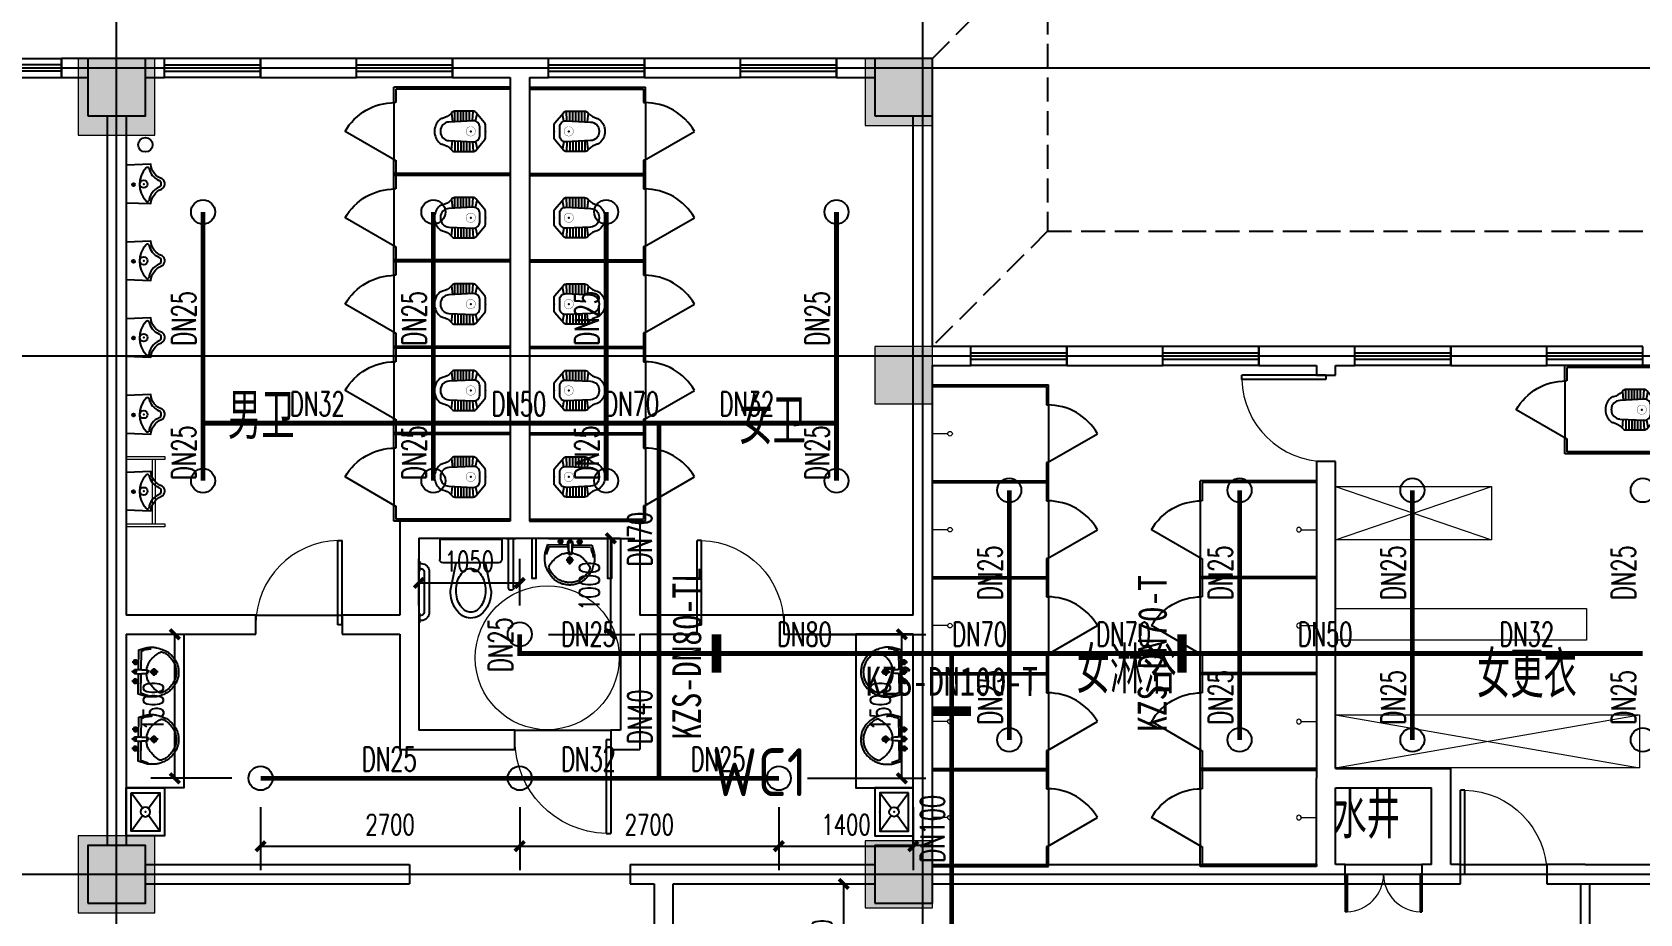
# Model space of a CAD drawing. Extents: x 817814 to 953178, y -139555 to 106956.
# Drawn here: x 898813 to 915563, y -80983 to -71797 of the extents above; entities that cross this region are included whole.
import ezdxf
from ezdxf.enums import TextEntityAlignment as Align

# ---------------------------------------------------------------- set-up
doc = ezdxf.new("R2010")
doc.units = 0
doc.header["$LTSCALE"] = 1000
doc.header["$MEASUREMENT"] = 0
doc.linetypes.add('__DASH', pattern=[0.35, 0.25, -0.1])
doc.layers.add('15101', color=5, linetype='Continuous', lineweight=18)
doc.layers.add('E3-家具', color=8, linetype='Continuous', lineweight=5)
for name, color, linetype in [('A-Roof-Drng', 8, 'Continuous'), ('COLUMN', 2, 'Continuous'), ('DOOR_FIRE', 4, 'Continuous'), ('DOTE', 8, 'Continuous'), ('P-ANNO-DIMS', 4, 'Continuous'), ('P-SPRN-IDEN', 4, 'Continuous'), ('P-SPRN-NAZL', 3, 'Continuous'), ('P-SPRN-PIPE', 6, 'Continuous'), ('PUB_HATCH', 8, 'Continuous'), ('PUB_TEXT', 7, 'Continuous'), ('WALL', 2, 'Continuous'), ('WALL-MOVE', 6, 'Continuous'), ('WINDOW', 4, 'Continuous'), ('家具', 8, 'Continuous'), ('抗震支吊架', 2, 'Continuous'), ('散水', 151, '__DASH')]:
    doc.layers.add(name, color=color, linetype=linetype)
doc.layers.add('建筑底图', color=6, linetype='Continuous', plot=False)
doc.styles.add('_TCH_DIM_T3', font='SIMPLEX', dxfattribs={"width": 0.705882, "bigfont": 'GBCBIG'})
doc.styles.add('_TWT_PIPEDN', font='simplex.shx', dxfattribs={"width": 0.8, "height": 3.5, "bigfont": 'gbcbig.shx'})
doc.styles.add('kzcad', font='', dxfattribs={"width": 0.8})
doc.styles.get("Standard").update_dxf_attribs({"font": 'GBENOR', "bigfont": 'GBCBIG'})
doc.styles.get('kzcad').set_extended_font_data('SimSun')
doc.dimstyles.new('_TWT_ARCH&&100', dxfattribs={"dimtxt": 212.5, "dimasz": 100, "dimexe": 250, "dimexo": 300, "dimgap": 118.75, "dimtad": 1, "dimdec": 0, "dimzin": 0, "dimdsep": 46, "dimtxsty": '_TCH_DIM_T3', "dimblk": 'ARCHTICK', "dimcen": 0.09, "dimclrt": 7, "dimazin": 2, "dimtfac": 1, "dimtdec": 0, "dimtix": 1, "dimtmove": 2, "dimatfit": 3, "dimfxl": 1, "dimtolj": 1, "dimtzin": 0, "dimarcsym": 0})

# ---------------------------------------------------------------- blocks, each defined once
blk = doc.blocks.new('$DorLib2D$00000228')
at = {"color": 0}
blk.add_line((0.5, 0), (0, 0.866), dxfattribs=at)
blk.add_arc((0.5, 0), 1, 120, 180, dxfattribs=at)
blk = doc.blocks.new('$lvtry$00000204')
at = {"color": 0}
for p, q in [((-109, -134, 0), (-210, -128, 0)), ((-107, -166, 0), (-210, -166, 0)), ((-106, -103, 0), (-182, -88, 0)), ((-109, -124, 0), (-97, -382, 0)), ((48, -60, 0), (-48, -60, 0)), ((97, -382, 0), (109, -124, 0)), ((106, -103, 0), (182, -88, 0)), ((107, -166, 0), (210, -166, 0)), ((109, -134, 0), (210, -128, 0)), ((-106, -197, 0), (-210, -197, 0)), ((-104, -227, 0), (-210, -227, 0)), ((-103, -258, 0), (-210, -258, 0)), ((-101, -289, 0), (-210, -289, 0)), ((-100, -320, 0), (-210, -320, 0)), ((100, -320, 0), (210, -320, 0)), ((101, -289, 0), (210, -289, 0)), ((103, -258, 0), (210, -258, 0)), ((104, -227, 0), (210, -227, 0)), ((106, -197, 0), (210, -197, 0)), ((-191, -354, 0), (-99, -345, 0)), ((-4, -470, 0), (4, -470, 0)), ((191, -354, 0), (99, -345, 0))]:
    blk.add_line(p, q, dxfattribs=at)
at = {"color": 0, "elevation": 0}
blk.add_lwpolyline([(184, -360, -0.046574), (191, -354, 0.248797), (210, -318), (210, -128, 0.218491), (198, -101), (90, -9, 0.179479), (67, 0), (-67, 0, 0.179479), (-90, -9), (-198, -101, 0.218491), (-210, -128), (-210, -318, 0.248797), (-191, -354, -0.046574), (-184, -360, -0.139709), (-135, -448, 0.12003), (-120, -477, 0.218108), (-4, -530), (4, -530, 0.218108), (120, -477, 0.12003), (135, -448, -0.139709)], format="xyb", close=True, dxfattribs=at)
at = {"color": 0, "const_width": 3, "elevation": 0}
blk.add_lwpolyline([(49, -153, 1), (-49, -153, 1)], format="xyb", close=True, dxfattribs=at)
at = {"color": 0}
for centre, radius, start, end in [((-48, -121, 0), 61, 90, 182.693), ((48, -121, 0), 61, 357.307, 90), ((-4, -377, 0), 92.8, 182.693, 270), ((4, -377, 0), 92.8, 270, 357.307)]:
    blk.add_arc(centre, radius, start, end, dxfattribs=at)
for p in [(0, 0), (0, -153, 0)]:
    blk.add_point(p, dxfattribs=at)
blk = doc.blocks.new('a es')
at = {"layer": '家具'}
for p, q in [((133985, -20934), (133985, -21094)), ((135195, -20934), (133985, -20934)), ((135195, -20954), (135195, -20934)), ((133985, -21094), (134005, -21094)), ((133985, -21694), (133985, -21094)), ((134005, -21094), (134005, -20954)), ((135195, -20954), (134005, -20954)), ((134005, -21694), (133985, -21694)), ((133985, -21694), (133985, -21854)), ((134005, -21834), (134005, -21694)), ((135195, -21854), (133985, -21854)), ((135195, -21834), (134005, -21834)), ((135195, -21854), (135195, -21834))]:
    blk.add_line(p, q, dxfattribs=at)
at = {"layer": '家具', "xscale": 600, "yscale": 600, "zscale": 20, "rotation": 90}
blk.add_blockref('$DorLib2D$00000228', (133995, -21394), dxfattribs=at)
at = {"layer": '家具', "yscale": -1, "rotation": 90}
blk.add_blockref('$lvtry$00000204', (134938, -21394, 0), dxfattribs=at)
blk = doc.blocks.new('WC1-P')
for p, q in [((-540, 0), (-540, -173)), ((-540, 0), (0, 0)), ((0, 0), (0, -173)), ((-510, -203), (-30, -203)), ((-447, -443), (-397, -203)), ((-93, -443), (-143, -203))]:
    blk.add_line(p, q)
blk.add_lwpolyline([(-143, -443, 0.067799), (-153, -367, 0.080084), (-180, -309, 0.107099), (-227, -263, 0.162002), (-270, -253, 0.139289), (-316, -266, 0.107099), (-360, -309, 0.080084), (-387, -367, 0.067799), (-397, -443, 0.067799), (-387, -518, 0.080084), (-360, -576, 0.107099), (-316, -619, 0.139289), (-270, -632, 0.139289), (-224, -619, 0.107099), (-180, -576, 0.080084), (-153, -518, 0.067799)], format="xyb", close=True)
blk.add_lwpolyline([(-447, -443, 0.067799), (-435, -531, 0.080084), (-401, -604, 0.107099), (-342, -662, 0.139289), (-270, -682, 0.139289), (-198, -662, 0.107099), (-139, -604, 0.080084), (-105, -531, 0.067799), (-93, -443, 0.067799)], format="xyb")
for centre, start, end in [((-510, -173), 180, 270), ((-30, -173), 270, 0)]:
    blk.add_arc(centre, 30, start, end)
blk = doc.blocks.new('WC_STL_6')
at = {"layer": '家具'}
for p, q in [((199, -5), (199, 0)), ((284, -5), (284, 0)), ((649, -5), (649, 0)), ((734, -5), (734, 0)), ((199, -5), (284, -5)), ((219, -20), (219, -5)), ((264, -20), (264, -5)), ((289, -45), (644, -45)), ((294, -90), (639, -90)), ((649, -5), (734, -5)), ((669, -20), (669, -5)), ((714, -20), (714, -5)), ((5, -758), (0, -758)), ((5, -842), (5, -758)), ((429, -778), (5, -778)), ((429, -822), (5, -822)), ((5, -842), (0, -842))]:
    blk.add_line(p, q, dxfattribs=at)
for centre, radius, start, end in [((290, -19), 70.9, 180.6096, 273.3402), ((289, -20), 25, 180, 270), ((643, -19), 70.9, 266.6598, 359.3904), ((644, -20), 25, 270, 0), ((429, -800), 22.5, 270, 90)]:
    blk.add_arc(centre, radius, start, end, dxfattribs=at)
at = {"layer": '家具', "rotation": 90}
blk.add_blockref('WC1-P', (10, -180), dxfattribs=at)
blk = doc.blocks.new('linyu')
at = {"layer": 'E3-家具'}
blk.add_line((9554025, 5311615), (9553866, 5311615), dxfattribs=at)
blk.add_circle((9554049, 5311615), 24.3, dxfattribs=at)
at = {"layer": '家具'}
for p, q in [((9553866, 5312125), (9555076, 5312125)), ((9553866, 5312125), (9553866, 5312105)), ((9553866, 5312105), (9555056, 5312105)), ((9555056, 5312105), (9555056, 5311915)), ((9555076, 5311915), (9555076, 5312125)), ((9555056, 5311915), (9555076, 5311915)), ((9555076, 5311915), (9555076, 5311315)), ((9555076, 5311315), (9555056, 5311315)), ((9555056, 5311315), (9555056, 5311125)), ((9555076, 5311105), (9555076, 5311315)), ((9553866, 5311125), (9555056, 5311125)), ((9553866, 5311125), (9553866, 5311105)), ((9553866, 5311105), (9555076, 5311105))]:
    blk.add_line(p, q, dxfattribs=at)
at = {"layer": '家具', "xscale": 600, "yscale": 600, "zscale": 20, "rotation": 270}
blk.add_blockref('$DorLib2D$00000228', (9555066, 5311615), dxfattribs=at)
blk = doc.blocks.new('zhuzi')
at = {"layer": '15101'}
h = blk.add_hatch(color=256, dxfattribs=at)
h.dxf.hatch_style = 1
h.paths.add_polyline_path([(50957, 5262), (51657, 5262), (51657, 5962), (50957, 5962)])
h.paths.add_polyline_path([(42757, 5162), (43557, 5162), (43557, 5962), (42757, 5962)])
h.paths.add_polyline_path([(34407, 5262), (35107, 5262), (35107, 5962), (34407, 5962)])
h.paths.add_polyline_path([(26007, 5262), (26707, 5262), (26707, 5962), (26007, 5962)])
h.paths.add_polyline_path([(17857, 5162), (18657, 5162), (18657, 5962), (17857, 5962)])
h.paths.add_polyline_path([(59457, 2362), (60057, 2362), (60057, 2962), (59457, 2962)])
h.paths.add_polyline_path([(51057, 2362), (51657, 2362), (51657, 2962), (51057, 2962)])
h.paths.add_polyline_path([(17857, 2362), (18457, 2362), (18457, 2962), (17857, 2962)])
h.paths.add_polyline_path([(9457, 2362), (10057, 2362), (10057, 2962), (9457, 2962)])
h.paths.add_polyline_path([(59457, -2838), (60057, -2838), (60057, -2238), (59457, -2238)])
h.paths.add_polyline_path([(50957, -2888), (51657, -2888), (51657, -2188), (50957, -2188)])
h.paths.add_polyline_path([(42757, -2938), (43557, -2938), (43557, -2138), (42757, -2138)])
h.paths.add_polyline_path([(17857, -2938), (18657, -2938), (18657, -2138), (17857, -2138)])
h.paths.add_polyline_path([(9457, -2838), (10057, -2838), (10057, -2238), (9457, -2238)])
h.paths.add_polyline_path([(59457, -11238), (60057, -11238), (60057, -10638), (59457, -10638)])
h.paths.add_polyline_path([(50957, -11288), (51657, -11288), (51657, -10588), (50957, -10588)])
h.paths.add_polyline_path([(42757, -11338), (43557, -11338), (43557, -10538), (42757, -10538)])
h.paths.add_polyline_path([(17857, -11338), (18657, -11338), (18657, -10538), (17857, -10538)])
h.paths.add_polyline_path([(9457, -11238), (10057, -11238), (10057, -10638), (9457, -10638)])
h.paths.add_polyline_path([(5257, -11238), (5857, -11238), (5857, -10638), (5257, -10638)])
h.paths.add_polyline_path([(59457, -19638), (60057, -19638), (60057, -19038), (59457, -19038)])
h.paths.add_polyline_path([(50957, -19688), (51657, -19688), (51657, -18988), (50957, -18988)])
h.paths.add_polyline_path([(42757, -19738), (43557, -19738), (43557, -18938), (42757, -18938)])
h.paths.add_polyline_path([(17857, -19738), (18657, -19738), (18657, -18938), (17857, -18938)])
h.paths.add_polyline_path([(9457, -19638), (10057, -19638), (10057, -19038), (9457, -19038)])
h.paths.add_polyline_path([(5257, -19638), (5857, -19638), (5857, -19038), (5257, -19038)])
h.paths.add_polyline_path([(59457, -28038), (60057, -28038), (60057, -27438), (59457, -27438)])
h.paths.add_polyline_path([(50957, -28088), (51657, -28088), (51657, -27388), (50957, -27388)])
h.paths.add_polyline_path([(42757, -28138), (43557, -28138), (43557, -27338), (42757, -27338)])
h.paths.add_polyline_path([(17857, -28138), (18657, -28138), (18657, -27338), (17857, -27338)])
h.paths.add_polyline_path([(9457, -28038), (10057, -28038), (10057, -27438), (9457, -27438)])
h.paths.add_polyline_path([(5257, -28038), (5857, -28038), (5857, -27438), (5257, -27438)])
h.paths.add_polyline_path([(59457, -36438), (60057, -36438), (60057, -35838), (59457, -35838)])
h.paths.add_polyline_path([(50957, -36488), (51657, -36488), (51657, -35788), (50957, -35788)])
h.paths.add_polyline_path([(42757, -36538), (43557, -36538), (43557, -35738), (42757, -35738)])
h.paths.add_polyline_path([(17857, -36538), (18657, -36538), (18657, -35738), (17857, -35738)])
h.paths.add_polyline_path([(9457, -36438), (10057, -36438), (10057, -35838), (9457, -35838)])
h.paths.add_polyline_path([(5257, -36438), (5857, -36438), (5857, -35838), (5257, -35838)])
h.paths.add_polyline_path([(59457, -44838), (60057, -44838), (60057, -44238), (59457, -44238)])
h.paths.add_polyline_path([(50957, -44888), (51657, -44888), (51657, -44188), (50957, -44188)])
h.paths.add_polyline_path([(42757, -44938), (43557, -44938), (43557, -44138), (42757, -44138)])
h.paths.add_polyline_path([(17857, -44938), (18657, -44938), (18657, -44138), (17857, -44138)])
h.paths.add_polyline_path([(9457, -44838), (10057, -44838), (10057, -44238), (9457, -44238)])
h.paths.add_polyline_path([(59457, -50038), (60057, -50038), (60057, -49438), (59457, -49438)])
h.paths.add_polyline_path([(51057, -50038), (51657, -50038), (51657, -49438), (51057, -49438)])
h.paths.add_polyline_path([(17857, -50038), (18457, -50038), (18457, -49438), (17857, -49438)])
h.paths.add_polyline_path([(9457, -50038), (10057, -50038), (10057, -49438), (9457, -49438)])
h.paths.add_polyline_path([(50957, -53038), (51657, -53038), (51657, -52338), (50957, -52338)])
h.paths.add_polyline_path([(42757, -53038), (43557, -53038), (43557, -52238), (42757, -52238)])
h.paths.add_polyline_path([(34407, -53038), (35107, -53038), (35107, -52338), (34407, -52338)])
h.paths.add_polyline_path([(26007, -53038), (26707, -53038), (26707, -52338), (26007, -52338)])
h.paths.add_polyline_path([(17857, -53038), (18657, -53038), (18657, -52238), (17857, -52238)])
at = {"layer": '15101', "linetype": 'Continuous'}
for points in [[(42757, 5162), (43557, 5162), (43557, 5962), (42757, 5962)], [(50957, 5262), (51657, 5262), (51657, 5962), (50957, 5962)], [(51057, 2362), (51657, 2362), (51657, 2962), (51057, 2962)], [(42757, -2938), (43557, -2938), (43557, -2138), (42757, -2138)], [(50957, -2888), (51657, -2888), (51657, -2188), (50957, -2188)]]:
    blk.add_lwpolyline(points, close=True, dxfattribs=at)
blk = doc.blocks.new('$TCHSYS$WIN2D')
for p, q in [((-0.5, 0.5), (0.5, 0.5)), ((-0.5, 0.5), (-0.5, -0.5)), ((0.5, 0.5), (0.5, -0.5)), ((0.5, 0.1667), (-0.5, 0.1667)), ((0.5, -0.1667), (-0.5, -0.1667)), ((-0.5, -0.5), (0.5, -0.5))]:
    blk.add_line(p, q)
blk = doc.blocks.new('_FZH')
blk.add_lwpolyline([(-0.5, -0.5), (0.5, -0.5), (0.5, 0.5), (-0.5, 0.5)], close=True)
at = {"layer": 'PUB_HATCH'}
blk.add_solid([(-0.5, -0.5), (0.5, -0.5), (-0.5, 0.5), (0.5, 0.5)], dxfattribs=at)
blk = doc.blocks.new('$DorLib2D$00000001')
for p, q in [((0.45, 0.975), (0.5, 0.975)), ((0.45, 0), (0.45, 0.975)), ((0.5, 0), (0.5, 0.975)), ((0.5, 0), (0.45, 0))]:
    blk.add_line(p, q)
at = {"lineweight": 13}
blk.add_arc((0.475, 0), 0.975, 91.4693, 180, dxfattribs=at)
blk = doc.blocks.new('$lvtry$00000191')
at = {"color": 0}
for p, q in [((-150, -100, 0), (11, -219, 0)), ((89, -219, 0), (250, -100, 0)), ((-150, -400, 0), (11, -281, 0)), ((89, -281, 0), (250, -400, 0))]:
    blk.add_line(p, q, dxfattribs=at)
at = {"color": 0, "elevation": 0}
for points in [[(300, -450), (300, -50), (-200, -50), (-200, -450)], [(250, -400), (250, -100), (-150, -100), (-150, -400)]]:
    blk.add_lwpolyline(points, close=True, dxfattribs=at)
at = {"color": 0}
blk.add_circle((50, -250, 0), 50, dxfattribs=at)
for p in [(50, -100, 0), (50, -250, 0)]:
    blk.add_point(p, dxfattribs=at)
blk = doc.blocks.new('$lvtry$00000226')
at = {"color": 0}
blk.add_line((-181, -234), (-181, -234), dxfattribs=at)
blk.add_lwpolyline([(53, -374, -0.307493), (205, -257), (195, 0), (-195, 0), (-205, -256, -0.265776), (-54, -366, 0.591279)], format="xyb", close=True, dxfattribs=at)
for centre, radius in [((-1, -182), 40.3), ((-6, -75), 15.8)]:
    blk.add_circle(centre, radius, dxfattribs=at)
for centre, radius, start, end in [((-5, -382), 245, 45.4143, 134.5857), ((-161, -223), 22.7, 134.5857, 206.4573), ((-200, -412), 179, 22.2984, 83.8043), ((199, -407), 174, 100.5676, 157.7034), ((153, -222), 20.3, 314.5857, 45.4143), ((1, -326), 39.6, 206.4354, 337.7034)]:
    blk.add_arc(centre, radius, start, end, dxfattribs=at)
for p in [(-6, -75), (-1, -182)]:
    blk.add_point(p, dxfattribs=at)
blk = doc.blocks.new('$lvtry$00000192')
for p, q in [((-108, -66, 0), (-109, 3, 0)), ((111, -66, 0), (110, 4, 0)), ((-256, -140, 0), (-264, -185, 0)), ((-256, -140, 0), (-246, -114, 0)), ((-236, -86, 0), (-246, -114, 0)), ((-234, -86, 0), (-26, -86, 0)), ((-143, -32, 0), (-74, -31, 0)), ((-29, -62, 0), (-28, -68, 0)), ((-28, -68, 0), (-17, -160, 0)), ((-23, -21, 0), (-17, -160, 0)), ((-22, -40, 0), (1, -40, 0)), ((-17, -151, 0), (-1, -151, 0)), ((-17, -160, 0), (-1, -160, 0)), ((16, -151, 0), (-1, -151, 0)), ((15, -161, 0), (-1, -160, 0)), ((23, -40, 0), (1, -40, 0)), ((25, -22, 0), (15, -161, 0)), ((30, -62, 0), (15, -161, 0)), ((26, -86, 0), (244, -86, 0)), ((76, -31, 0), (145, -31, 0)), ((244, -86, 0), (272, -164, 0)), ((244, -86, 0), (264, -140, 0)), ((-264, -185, 0), (-264, -190, 0)), ((-42, -220, 0), (44, -219, 0)), ((1, -263, 0), (0, -177, 0))]:
    blk.add_line(p, q)
at = {"elevation": 0}
blk.add_lwpolyline([(-29, -62), (-249, -62), (-276, -148, 0.044851), (-281, -206, 0.06689), (-276, -244, 0.023023), (-257, -305, 0.044853), (-243, -334, 0.043799), (-214, -374, 0.044001), (-179, -408, 0.042834), (-139, -435, 0.043018), (-94, -456, 0.042273), (-46, -468, 0.042347), (3, -472, 0.04234), (52, -468, 0.042268), (100, -456, 0.043003), (145, -436, 0.042821), (186, -409, 0.043985), (221, -375, 0.043782), (250, -335, 0.044843), (274, -286, 0.059205), (284, -246, 0.030672), (287, -189, 0.04375), (284, -150), (284, -150), (284, -148), (256, -62), (30, -62), (30, -59), (25, -22), (1, -21), (-23, -21), (-29, -58)], format="xyb", close=True, dxfattribs=at)
for centre, radius in [((-108, -32, 0), 23.8), ((-108, -32, 0), 14.2), ((110, -31, 0), 23.8), ((110, -31, 0), 14.2), ((1, -220, 0), 28.5), ((1, -220, 0), 19)]:
    blk.add_circle(centre, radius)
for centre, radius, start, end in [((-5, -378, 0), 232, 111.757, 122.0285), ((8, -413, 0), 269, 102.1867, 111.757), ((-38, -199, 0), 51, 92.3066, 102.1867), ((-31, -377, 0), 229, 87.3151, 92.3066), ((0, -10, 0), 6.83, 79.8328, 278.7823), ((2, -10, 0), 6.83, 259.8328, 98.7823), ((42, -362, 0), 216, 92.3066, 95.9177), ((35, -183, 0), 37.4, 84.4115, 92.3066), ((19, -341, 0), 196, 72.8891, 84.4115), ((-5, -420, 0), 279, 63.1741, 72.8891), ((-208, -295, 0), 22, 149.5466, 185.8883), ((-197, -294, 0), 33.4, 185.8883, 200.4186), ((-121, -266, 0), 114, 200.4186, 208.9861), ((7, -422, 0), 271, 137.4608, 149.5466), ((-48, -226, 0), 198, 208.9861, 220.7228), ((186, -586, 0), 514, 131.4907, 137.4608), ((-23, -350, 0), 199, 122.0285, 131.4907), ((42, -328, 0), 175, 53.2408, 63.1741), ((-199, -650, 0), 577, 47.667, 53.2408), ((6, -425, 0), 273, 33.1938, 47.667), ((31, -208, 0), 228, 318.9572, 329.6928), ((131, -266, 0), 112, 329.6928, 339.2553), ((211, -291, 0), 27.9, 352.9103, 33.1938), ((189, -288, 0), 49.9, 339.2553, 352.9103), ((9, -177, 0), 272, 220.7228, 230.792), ((2, -185, 0), 262, 230.792, 240.6116), ((2, -186, 0), 261, 240.6116, 250.459), ((4, -179, 0), 268, 250.459, 260.1468), ((4, -180, 0), 267, 260.1468, 269.8461), ((4, -180, 0), 267, 269.8461, 279.544), ((4, -179, 0), 268, 279.544, 289.2308), ((6, -186, 0), 261, 289.2308, 299.0751), ((5, -185, 0), 262, 299.0751, 308.8916), ((6, -186, 0), 261, 308.8916, 318.9572)]:
    blk.add_arc(centre, radius, start, end)
for p in [(1, -40, 0), (1, -220, 0)]:
    blk.add_point(p)
blk = doc.blocks.new('$DorLib2D$00000002')
for p, q in [((-0.5, 0), (-0.5, 0.4875)), ((-0.475, 0.4875), (-0.5, 0.4875)), ((-0.475, 0), (-0.475, 0.4875)), ((0.475, 0), (0.475, 0.4875)), ((0.475, 0.4875), (0.5, 0.4875)), ((0.5, 0), (0.5, 0.4875)), ((-0.5, 0), (-0.475, 0)), ((0.5, 0), (0.475, 0))]:
    blk.add_line(p, q)
at = {"lineweight": 13}
for centre, start, end in [((-0.4875, 0), 0, 88.53072), ((0.4875, 0), 91.46928, 180)]:
    blk.add_arc(centre, 0.4875, start, end, dxfattribs=at)
blk = doc.blocks.new('xdzcdxcvf')
at = {"layer": 'A-Roof-Drng'}
blk.add_circle((556121.4, 113037.6), 75, dxfattribs=at)
at = {"layer": 'DOOR_FIRE'}
for p, q in [((568621.4, 105537.7), (569421.4, 105537.7)), ((568621.4, 105337.7), (569421.4, 105337.7))]:
    blk.add_line(p, q, dxfattribs=at)
at = {"layer": 'DOTE'}
for p, q in [((555821.4, 52467.1), (555821.4, 117010.8)), ((564221.4, 52467.1), (564221.4, 117010.8)), ((512626.4, 113837.7), (579032.5, 113837.7)), ((512626.4, 110837.7), (579032.5, 110837.7)), ((512626.4, 105437.7), (579032.5, 105437.7))]:
    blk.add_line(p, q, dxfattribs=at)
at = {"layer": 'E3-家具'}
for p, q in [((568521.4, 109476.5), (570147.2, 108923.4)), ((568521.4, 108923.4), (570147.2, 109476.5)), ((568521.4, 107099.2), (571686.2, 106546.1)), ((568521.4, 106546.1), (571686.2, 107099.2))]:
    blk.add_line(p, q, dxfattribs=at)
for points in [[(555921.4, 109790.8), (556322.2, 109790.8), (556322.2, 109758.4), (555921.4, 109758.4)], [(556227.6, 109758.4), (556190.2, 109758.4), (556190.2, 109089), (556227.6, 109089)], [(568521.4, 109476.5), (570147.2, 109476.5), (570147.2, 108923.4), (568521.4, 108923.4)], [(555921.4, 109089), (556322.2, 109089), (556322.2, 109056.7), (555921.4, 109056.7)], [(568521.4, 108205.5), (571134.9, 108205.5), (571134.9, 107878.1), (568521.4, 107878.1)], [(568521.4, 107099.2), (571686.2, 107099.2), (571686.2, 106546.1), (568521.4, 106546.1)]]:
    blk.add_lwpolyline(points, close=True, dxfattribs=at)
blk.add_circle((560307.8, 107693.2), 750, dxfattribs=at)
at = {"layer": 'WALL'}
for p, q in [((555521.4, 113937.7), (555246.5, 113937.7)), ((555246.5, 113937.7), (555246.5, 113737.7)), ((556321.4, 113937.7), (556121.4, 113937.7)), ((556321.4, 113737.7), (556321.4, 113937.7)), ((558321.4, 113937.7), (557321.4, 113937.7)), ((557321.4, 113937.7), (557321.4, 113737.7)), ((558321.4, 113737.7), (558321.4, 113937.7)), ((560021.4, 113937.7), (559321.4, 113937.7)), ((559321.4, 113937.7), (559321.4, 113737.7)), ((560321.4, 113937.7), (560021.4, 113937.7)), ((560321.4, 113737.7), (560321.4, 113937.7)), ((562321.4, 113937.7), (561321.4, 113937.7)), ((561321.4, 113937.7), (561321.4, 113737.7)), ((562321.4, 113737.7), (562321.4, 113937.7)), ((563721.4, 113937.7), (563321.4, 113937.7)), ((563321.4, 113937.7), (563321.4, 113737.7)), ((555246.5, 113737.7), (555521.4, 113737.7)), ((556121.4, 113737.7), (556321.4, 113737.7)), ((557321.4, 113737.7), (558321.4, 113737.7)), ((559321.4, 113737.7), (559921.4, 113737.7)), ((559921.4, 113737.7), (559921.4, 109137.7)), ((560121.4, 113737.7), (560321.4, 113737.7)), ((560121.4, 113737.7), (560121.4, 109137.7)), ((561321.4, 113737.7), (562321.4, 113737.7)), ((563321.4, 113737.7), (563721.4, 113737.7)), ((555721.4, 113337.7), (555721.4, 108037.7)), ((555921.4, 113337.7), (555921.4, 108137.7)), ((564121.4, 110837.7), (564121.4, 113337.7)), ((564321.4, 110937.7), (564321.4, 113337.7)), ((564721.4, 110937.7), (564321.4, 110937.7)), ((564721.4, 110737.7), (564721.4, 110937.7)), ((566721.4, 110937.7), (565721.4, 110937.7)), ((565721.4, 110937.7), (565721.4, 110737.7)), ((566721.4, 110737.7), (566721.4, 110937.7)), ((568421.4, 110937.7), (567721.4, 110937.7)), ((567721.4, 110937.7), (567721.4, 110737.7)), ((568721.4, 110937.7), (568421.4, 110937.7)), ((568721.4, 110737.7), (568721.4, 110937.7)), ((570721.4, 110937.7), (569721.4, 110937.7)), ((569721.4, 110937.7), (569721.4, 110737.7)), ((570721.4, 110737.7), (570721.4, 110937.7)), ((564121.4, 108137.7), (564121.4, 110837.7)), ((564321.4, 110737.7), (564721.4, 110737.7)), ((564321.4, 108037.7), (564321.4, 110737.7)), ((565721.4, 110737.7), (566721.4, 110737.7)), ((567721.4, 110737.7), (568321.4, 110737.7)), ((568321.4, 110737.7), (568321.4, 110637.7)), ((568521.4, 110737.7), (568721.4, 110737.7)), ((568521.4, 110637.7), (568521.4, 110737.7)), ((569721.4, 110737.7), (570721.4, 110737.7)), ((568321.4, 110637.7), (568521.4, 110637.7)), ((568521.4, 109737.7), (568321.4, 109737.7)), ((568321.4, 109737.7), (568321.4, 106437.7)), ((568521.4, 106537.7), (568521.4, 109737.7)), ((558771.4, 109137.7), (559921.4, 109137.7)), ((558771.4, 109137.7), (558771.4, 108137.7)), ((560121.4, 109137.7), (561271.4, 109137.7)), ((561271.4, 109137.7), (561271.4, 108137.7)), ((558971.4, 108937.7), (560021.4, 108937.7)), ((558971.4, 108937.7), (558971.4, 108037.7)), ((560021.4, 108937.7), (561071.4, 108937.7)), ((561071.4, 108937.7), (561071.4, 108037.7)), ((555721.4, 108037.7), (555721.4, 105737.7)), ((557271.4, 108137.7), (555921.4, 108137.7)), ((557271.4, 107937.7), (557271.4, 108137.7)), ((558771.4, 108137.7), (558171.4, 108137.7)), ((558171.4, 108137.7), (558171.4, 107937.7)), ((558971.4, 108037.7), (558971.4, 106937.7)), ((561071.4, 108037.7), (561071.4, 106937.7)), ((561871.4, 108137.7), (561271.4, 108137.7)), ((561871.4, 107937.7), (561871.4, 108137.7)), ((564121.4, 108137.7), (562771.4, 108137.7)), ((562771.4, 108137.7), (562771.4, 107937.7)), ((564321.4, 105737.7), (564321.4, 108037.7)), ((555921.4, 107937.7), (557271.4, 107937.7)), ((555921.4, 107937.7), (555921.4, 105737.7)), ((558171.4, 107937.7), (558771.4, 107937.7)), ((558771.4, 107937.7), (558771.4, 106737.7)), ((561271.4, 107937.7), (561871.4, 107937.7)), ((561271.4, 107937.7), (561271.4, 106737.7)), ((562771.4, 107937.7), (564121.4, 107937.7)), ((564121.4, 105737.7), (564121.4, 107937.7)), ((559971.4, 106937.7), (558971.4, 106937.7)), ((559971.4, 106737.7), (559971.4, 106937.7)), ((561071.4, 106937.7), (560971.4, 106937.7)), ((560971.4, 106937.7), (560971.4, 106737.7)), ((558771.4, 106737.7), (559971.4, 106737.7)), ((560971.4, 106737.7), (561271.4, 106737.7)), ((568521.4, 106537.7), (569721.4, 106537.7)), ((569721.4, 105537.7), (569721.4, 106537.7)), ((568321.4, 105537.7), (568321.4, 106437.7)), ((568521.4, 106337.7), (569521.4, 106337.7)), ((568521.4, 105537.7), (568521.4, 106337.7)), ((569521.4, 105537.7), (569521.4, 106337.7)), ((556121.4, 105537.7), (558871.4, 105537.7)), ((558871.4, 105537.7), (558871.4, 105337.7)), ((561171.4, 105537.7), (561521.4, 105537.7)), ((561171.4, 105537.7), (561171.4, 105337.7)), ((561521.4, 105537.7), (563721.4, 105537.7)), ((564321.4, 105537.7), (568321.4, 105537.7)), ((568621.4, 105537.7), (568521.4, 105537.7)), ((568621.4, 105337.7), (568621.4, 105537.7)), ((569521.4, 105537.7), (569421.4, 105537.7)), ((569421.4, 105537.7), (569421.4, 105337.7)), ((569821.4, 105537.7), (569721.4, 105537.7)), ((569821.4, 105337.7), (569821.4, 105537.7)), ((571121.4, 105537.7), (570721.4, 105537.7)), ((570721.4, 105537.7), (570721.4, 105337.7)), ((571121.4, 105537.7), (572121.4, 105537.7)), ((556121.4, 105337.7), (558871.4, 105337.7)), ((561171.4, 105337.7), (561421.4, 105337.7)), ((561421.4, 105337.7), (561421.4, 104837.7)), ((561621.4, 104837.7), (561621.4, 105337.7)), ((561621.4, 105337.7), (563721.4, 105337.7)), ((564321.4, 105337.7), (568421.4, 105337.7)), ((568421.4, 105337.7), (568621.4, 105337.7)), ((569421.4, 105337.7), (569621.4, 105337.7)), ((569621.4, 105337.7), (569821.4, 105337.7)), ((570721.4, 105337.7), (571121.4, 105337.7)), ((571121.4, 105337.7), (572121.4, 105337.7))]:
    blk.add_line(p, q, dxfattribs=at)
at = {"layer": 'WALL-MOVE'}
for p, q in [((571071.4, 105337.7), (571071.4, 104897.7)), ((571171.4, 104897.7), (571171.4, 105337.7))]:
    blk.add_line(p, q, dxfattribs=at)
at = {"layer": 'WINDOW'}
for p, q in [((557271.4, 108137.7), (558171.4, 108137.7)), ((562771.4, 108137.7), (561871.4, 108137.7)), ((559971.4, 106937.7), (560971.4, 106937.7)), ((569821.4, 105537.7), (570721.4, 105537.7))]:
    blk.add_line(p, q, dxfattribs=at)
at = {"layer": '家具'}
for points in [[(560187.7, 108937.7), (560187.7, 108518.7), (560149.3, 108518.7), (560149.3, 108937.7)], [(560977.6, 108937.7), (560977.6, 108518.7), (560939.2, 108518.7), (560939.2, 108937.7)], [(555921.4, 107937.7), (556521.4, 107937.7), (556521.4, 106337.7), (555921.4, 106337.7)], [(564121.4, 107937.7), (563521.4, 107937.7), (563521.4, 106337.7), (564121.4, 106337.7)]]:
    blk.add_lwpolyline(points, dxfattribs=at)
at = {"layer": '散水'}
for p, q in [((564321.5, 113937.7), (565521.4, 115137.6)), ((565521.4, 112137.6), (564321.4, 110937.7))]:
    blk.add_line(p, q, dxfattribs=at)
blk.add_lwpolyline([(516721.4, 91787.7), (516721.4, 98537.7), (520921.4, 98537.6), (520921.4, 112137.6), (529321.4, 112137.6), (529321.4, 115137.6), (565521.4, 115137.6), (565521.4, 112137.6), (573921.4, 112137.6), (573921.5, 110937.6)], dxfattribs=at)
blk.add_blockref('zhuzi', (512664.2, 107975.3))
at = {"layer": 'COLUMN', "xscale": 600, "yscale": 600, "zscale": 600}
for p in [(555821.4, 113637.7), (564021.4, 113637.7), (555821.4, 105437.7), (564021.4, 105437.7)]:
    blk.add_blockref('_FZH', p, dxfattribs=at)
at = {"layer": 'DOOR_FIRE', "xscale": 800, "yscale": 800, "zscale": 200, "rotation": 180}
blk.add_blockref('$DorLib2D$00000002', (569021.4, 105437.7), dxfattribs=at)
at = {"layer": 'E3-家具'}
for p in [(-8989544.9, -5201587.3), (-8989544.9, -5202587.3), (-8989544.9, -5203587.3), (-8989544.9, -5204587.3), (-8989544.9, -5205587.3)]:
    blk.add_blockref('linyu', p, dxfattribs=at)
at = {"layer": 'E3-家具', "xscale": -1}
for p in [(10122187.7, -5202587.3), (10122187.7, -5203587.3), (10122187.7, -5204587.3), (10122187.7, -5205587.3)]:
    blk.add_blockref('linyu', p, dxfattribs=at)
at = {"layer": 'WINDOW'}
for name, p, xscale, yscale, zscale, rotation in [('$TCHSYS$WIN2D', (551646.5, 113837.7), -7200, 200, -7200, 180), ('$TCHSYS$WIN2D', (556821.4, 113837.7), 1000, 200, 1000, 180), ('$TCHSYS$WIN2D', (558821.4, 113837.7), 1000, 200, 1000, 180), ('$TCHSYS$WIN2D', (560821.4, 113837.7), 1000, 200, 1000, 180), ('$TCHSYS$WIN2D', (562821.4, 113837.7), 1000, 200, 1000, 180), ('$TCHSYS$WIN2D', (565221.4, 110837.7), 1000, 200, 1000, 180), ('$TCHSYS$WIN2D', (567221.4, 110837.7), 1000, 200, 1000, 180), ('$TCHSYS$WIN2D', (569221.4, 110837.7), 1000, 200, 1000, 180), ('$TCHSYS$WIN2D', (571221.4, 110837.7), 1000, 200, 1000, 180), ('$DorLib2D$00000001', (568421.4, 110187.7), 900, 900, 900, 90), ('$DorLib2D$00000001', (560471.4, 106837.7), -1000, 1000, 1000, 180)]:
    blk.add_blockref(name, p, dxfattribs=dict(at, xscale=xscale, yscale=yscale, zscale=zscale, rotation=rotation))
at = {"layer": 'WINDOW', "yscale": 900}
for p, xscale, zscale in [((557721.4, 108037.7), 900, 900), ((562321.4, 108037.7), -900, 900), ((570271.4, 105437.7), -900, -900)]:
    blk.add_blockref('$DorLib2D$00000001', p, dxfattribs=dict(at, xscale=xscale, zscale=zscale))
at = {"layer": '家具', "xscale": -1}
for name, p, rotation in [('a es', (424726.1, 91783.6), 180), ('a es', (424726.1, 90883.6), 180), ('a es', (424726.1, 89983.6), 180), ('a es', (424726.1, 89083.6), 180), ('a es', (436926.1, 88883.6), 180), ('a es', (424726.1, 88183.6), 180), ('$lvtry$00000191', (556371.4, 106037.6), 270)]:
    blk.add_blockref(name, p, dxfattribs=dict(at, rotation=rotation))
at = {"layer": '家具'}
for name, p, rotation in [('a es', (695316.8, 91783.6), 180), ('$lvtry$00000226', (555921.4, 112629.2), 90), ('a es', (695316.8, 90883.6), 180), ('$lvtry$00000226', (555921.4, 111829.2), 90), ('a es', (695316.8, 89983.6), 180), ('$lvtry$00000226', (555921.4, 111029.2), 90), ('a es', (695316.8, 89083.6), 180), ('$lvtry$00000226', (555921.4, 110229.2), 90), ('a es', (695316.8, 88183.6), 180), ('$lvtry$00000226', (555921.4, 109429.2), 90), ('$lvtry$00000191', (563671.4, 106037.6), 90)]:
    blk.add_blockref(name, p, dxfattribs=dict(at, rotation=rotation))
at = {"layer": '家具', "xscale": -1.2, "yscale": 1.2, "zscale": 1.2, "rotation": 90}
blk.add_blockref('WC_STL_6', (558971.4, 108937.7), dxfattribs=at)
at = {"layer": '家具'}
for p, xscale, yscale, rotation in [((560547.5, 108933.9, 0), -0.9107142857142905, 1.023255813953494, 359.1944214061738), ((555984.6, 107549.6, 0), -0.910714285714292, 1.023255813953496, 89.19442140617384), ((564058.2, 107549.6, 0), 0.9107142857142916, 1.023255813953496, 270.8055785938261), ((555984.6, 106848.3, 0), -0.9107142857142918, 1.023255813953496, 89.19442140617384), ((564058.2, 106848.3, 0), 0.9107142857142914, 1.023255813953496, 270.8055785938261)]:
    blk.add_blockref('$lvtry$00000192', p, dxfattribs=dict(at, xscale=xscale, yscale=yscale, rotation=rotation))
at = {"layer": 'PUB_TEXT'}
for s, height, p in [('男卫', 482.27, (556980.5, 109971.6)), ('女卫', 482.27, (562308.3, 109914.5)), ('女淋浴', 482.27, (565822.1, 107320.8)), ('女更衣', 482.27, (569993.8, 107276.3)), ('WC1', 500, (562021.6, 106250.9)), ('水井', 482.27, (568497.2, 105812.4))]:
    blk.add_text(s, height=height, dxfattribs=at).set_placement(p)
blk = doc.blocks.new('$TwtSys$00000125')
blk.add_circle((0, 0, 0), 1)
blk = doc.blocks.new('_ArchTick')
at = {"color": 0, "linetype": 'ByBlock', "const_width": 0.4}
blk.add_lwpolyline([(-0.5, -0.5), (0.5, 0.5)], dxfattribs=at)
blk = doc.blocks.new('*D358')
at = {"layer": 'Defpoints', "color": 0, "transparency": 16777216}
for p in [(903893, -77536), (902843, -78071), (903893, -78071)]:
    blk.add_point(p, dxfattribs=at)
at = {"layer": 'P-ANNO-DIMS', "color": 0, "lineweight": -2, "transparency": 16777216}
for p, q in [((902843, -77771), (902843, -77286)), ((903893, -77771), (903893, -77286)), ((902843, -77536), (903893, -77536))]:
    blk.add_line(p, q, dxfattribs=at)
at = {"layer": 'P-ANNO-DIMS', "color": 0, "lineweight": -2, "transparency": 16777216, "xscale": 100, "yscale": 100, "zscale": 100, "rotation": 180}
blk.add_blockref('_ArchTick', (902843, -77536), dxfattribs=at)
at = {"layer": 'P-ANNO-DIMS', "color": 0, "lineweight": -2, "transparency": 16777216, "xscale": 100, "yscale": 100, "zscale": 100}
blk.add_blockref('_ArchTick', (903893, -77536), dxfattribs=at)
at = {"layer": 'P-ANNO-DIMS', "color": 7, "transparency": 16777216, "insert": (903368, -77311), "char_height": 212.5, "attachment_point": 5, "style": '_TCH_DIM_T3'}
blk.add_mtext('\\A1;1050', dxfattribs=at)
blk = doc.blocks.new('*D359')
at = {"layer": 'Defpoints', "color": 0, "transparency": 16777216}
for p in [(903893, -77071), (904843, -77071), (903893, -78071)]:
    blk.add_point(p, dxfattribs=at)
at = {"layer": 'P-ANNO-DIMS', "color": 0, "lineweight": -2, "transparency": 16777216}
for p, q in [((904193, -77071), (905093, -77071)), ((904843, -78071), (904843, -77071)), ((904193, -78071), (905093, -78071))]:
    blk.add_line(p, q, dxfattribs=at)
at = {"layer": 'P-ANNO-DIMS', "color": 0, "lineweight": -2, "transparency": 16777216, "xscale": 100, "yscale": 100, "zscale": 100}
for p, rotation in [((904843, -77071), 90), ((904843, -78071), 270)]:
    blk.add_blockref('_ArchTick', p, dxfattribs=dict(at, rotation=rotation))
at = {"layer": 'P-ANNO-DIMS', "color": 7, "transparency": 16777216, "insert": (904618, -77571), "char_height": 212.5, "attachment_point": 5, "rotation": 90, "style": '_TCH_DIM_T3'}
blk.add_mtext('\\A1;1000', dxfattribs=at)
blk = doc.blocks.new('*D360')
at = {"layer": 'Defpoints', "color": 0, "transparency": 16777216}
for p in [(900300, -78071), (901193, -78071), (901193, -79571)]:
    blk.add_point(p, dxfattribs=at)
at = {"layer": 'P-ANNO-DIMS', "color": 0, "lineweight": -2, "transparency": 16777216}
for p, q in [((900893, -78071), (900050, -78071)), ((900300, -79571), (900300, -78071)), ((900893, -79571), (900050, -79571))]:
    blk.add_line(p, q, dxfattribs=at)
at = {"layer": 'P-ANNO-DIMS', "color": 0, "lineweight": -2, "transparency": 16777216, "xscale": 100, "yscale": 100, "zscale": 100}
for p, rotation in [((900300, -78071), 90), ((900300, -79571), 270)]:
    blk.add_blockref('_ArchTick', p, dxfattribs=dict(at, rotation=rotation))
at = {"layer": 'P-ANNO-DIMS', "color": 7, "transparency": 16777216, "insert": (900075, -78821), "char_height": 212.5, "attachment_point": 5, "rotation": 90, "style": '_TCH_DIM_T3'}
blk.add_mtext('\\A1;1500', dxfattribs=at)
blk = doc.blocks.new('*D361')
at = {"layer": 'Defpoints', "color": 0, "transparency": 16777216}
for p in [(906593, -78071), (907875, -78071), (906593, -79571)]:
    blk.add_point(p, dxfattribs=at)
at = {"layer": 'P-ANNO-DIMS', "color": 0, "lineweight": -2, "transparency": 16777216}
for p, q in [((906893, -78071), (908125, -78071)), ((907875, -79571), (907875, -78071)), ((906893, -79571), (908125, -79571))]:
    blk.add_line(p, q, dxfattribs=at)
at = {"layer": 'P-ANNO-DIMS', "color": 0, "lineweight": -2, "transparency": 16777216, "xscale": 100, "yscale": 100, "zscale": 100}
for p, rotation in [((907875, -78071), 90), ((907875, -79571), 270)]:
    blk.add_blockref('_ArchTick', p, dxfattribs=dict(at, rotation=rotation))
at = {"layer": 'P-ANNO-DIMS', "color": 7, "transparency": 16777216, "insert": (907650, -78821), "char_height": 212.5, "attachment_point": 5, "rotation": 90, "style": '_TCH_DIM_T3'}
blk.add_mtext('\\A1;1500', dxfattribs=at)
blk = doc.blocks.new('*D362')
at = {"layer": 'Defpoints', "color": 0, "transparency": 16777216}
for p in [(901193, -79571), (903893, -79571), (903893, -80278)]:
    blk.add_point(p, dxfattribs=at)
at = {"layer": 'P-ANNO-DIMS', "color": 0, "lineweight": -2, "transparency": 16777216}
for p, q in [((901193, -79871), (901193, -80528)), ((903893, -79871), (903893, -80528)), ((901193, -80278), (903893, -80278))]:
    blk.add_line(p, q, dxfattribs=at)
at = {"layer": 'P-ANNO-DIMS', "color": 0, "lineweight": -2, "transparency": 16777216, "xscale": 100, "yscale": 100, "zscale": 100, "rotation": 180}
blk.add_blockref('_ArchTick', (901193, -80278), dxfattribs=at)
at = {"layer": 'P-ANNO-DIMS', "color": 0, "lineweight": -2, "transparency": 16777216, "xscale": 100, "yscale": 100, "zscale": 100}
blk.add_blockref('_ArchTick', (903893, -80278), dxfattribs=at)
at = {"layer": 'P-ANNO-DIMS', "color": 7, "transparency": 16777216, "insert": (902543, -80053), "char_height": 212.5, "attachment_point": 5, "style": '_TCH_DIM_T3'}
blk.add_mtext('\\A1;2700', dxfattribs=at)
blk = doc.blocks.new('*D363')
at = {"layer": 'Defpoints', "color": 0, "transparency": 16777216}
for p in [(903893, -79571), (906593, -79571), (906593, -80278)]:
    blk.add_point(p, dxfattribs=at)
at = {"layer": 'P-ANNO-DIMS', "color": 0, "lineweight": -2, "transparency": 16777216}
for p, q in [((903893, -79871), (903893, -80528)), ((906593, -79871), (906593, -80528)), ((903893, -80278), (906593, -80278))]:
    blk.add_line(p, q, dxfattribs=at)
at = {"layer": 'P-ANNO-DIMS', "color": 0, "lineweight": -2, "transparency": 16777216, "xscale": 100, "yscale": 100, "zscale": 100, "rotation": 180}
blk.add_blockref('_ArchTick', (903893, -80278), dxfattribs=at)
at = {"layer": 'P-ANNO-DIMS', "color": 0, "lineweight": -2, "transparency": 16777216, "xscale": 100, "yscale": 100, "zscale": 100}
blk.add_blockref('_ArchTick', (906593, -80278), dxfattribs=at)
at = {"layer": 'P-ANNO-DIMS', "color": 7, "transparency": 16777216, "insert": (905243, -80053), "char_height": 212.5, "attachment_point": 5, "style": '_TCH_DIM_T3'}
blk.add_mtext('\\A1;2700', dxfattribs=at)
blk = doc.blocks.new('*D364')
at = {"layer": 'Defpoints', "color": 0, "transparency": 16777216}
for p in [(906593, -79571), (907993, -79571), (907993, -80278)]:
    blk.add_point(p, dxfattribs=at)
at = {"layer": 'P-ANNO-DIMS', "color": 0, "lineweight": -2, "transparency": 16777216}
for p, q in [((906593, -79871), (906593, -80528)), ((907993, -79871), (907993, -80528)), ((906593, -80278), (907993, -80278))]:
    blk.add_line(p, q, dxfattribs=at)
at = {"layer": 'P-ANNO-DIMS', "color": 0, "lineweight": -2, "transparency": 16777216, "xscale": 100, "yscale": 100, "zscale": 100, "rotation": 180}
blk.add_blockref('_ArchTick', (906593, -80278), dxfattribs=at)
at = {"layer": 'P-ANNO-DIMS', "color": 0, "lineweight": -2, "transparency": 16777216, "xscale": 100, "yscale": 100, "zscale": 100}
blk.add_blockref('_ArchTick', (907993, -80278), dxfattribs=at)
at = {"layer": 'P-ANNO-DIMS', "color": 7, "transparency": 16777216, "insert": (907293, -80053), "char_height": 212.5, "attachment_point": 5, "style": '_TCH_DIM_T3'}
blk.add_mtext('\\A1;1400', dxfattribs=at)
blk = doc.blocks.new('*D375')
at = {"layer": 'Defpoints', "color": 0, "transparency": 16777216}
for p in [(906593, -80671), (907269, -80671), (906593, -81921)]:
    blk.add_point(p, dxfattribs=at)
at = {"layer": 'P-ANNO-DIMS', "color": 0, "lineweight": -2, "transparency": 16777216}
for p, q in [((906893, -80671), (907519, -80671)), ((907269, -81921), (907269, -80671)), ((906893, -81921), (907519, -81921))]:
    blk.add_line(p, q, dxfattribs=at)
at = {"layer": 'P-ANNO-DIMS', "color": 0, "lineweight": -2, "transparency": 16777216, "xscale": 100, "yscale": 100, "zscale": 100}
for p, rotation in [((907269, -80671), 90), ((907269, -81921), 270)]:
    blk.add_blockref('_ArchTick', p, dxfattribs=dict(at, rotation=rotation))
at = {"layer": 'P-ANNO-DIMS', "color": 7, "transparency": 16777216, "insert": (907044, -81296), "char_height": 212.5, "attachment_point": 5, "rotation": 90, "style": '_TCH_DIM_T3'}
blk.add_mtext('\\A1;1250', dxfattribs=at)

msp = doc.modelspace()

# ---------------------------------------------------------------- hatches: boundary and pattern name
at = {"layer": 'P-SPRN-PIPE'}
for points in [[(903893.4, -78270.5), (903893.4, -78295.5), (903868.4, -78295.5)], [(903893.4, -78270.5), (903868.4, -78270.5), (903868.4, -78295.5)]]:
    msp.add_hatch(color=256, dxfattribs=at).paths.add_polyline_path(points)

# ---------------------------------------------------------------- linework, layer by layer
at = {"layer": 'P-SPRN-PIPE', "const_width": 50}
for points in [[(900593.4, -75870.5), (900593.4, -73670.5)], [(902993.4, -75870.5), (902993.4, -73670.5)], [(904793.4, -75870.5), (904793.4, -73670.5)], [(907193.4, -75870.5), (907193.4, -73670.5)], [(900593.4, -76470.5), (900593.4, -75870.5)], [(900593.4, -75870.5), (902993.4, -75870.5)], [(902993.4, -76470.5), (902993.4, -75870.5)], [(902993.4, -75870.5), (904793.4, -75870.5)], [(904793.4, -76470.5), (904793.4, -75870.5)], [(904793.4, -75870.5), (905343.4, -75870.5)], [(905343.4, -75870.5), (907193.4, -75870.5)], [(905343.4, -78270.5), (905343.4, -75870.5)], [(907193.4, -76470.5), (907193.4, -75870.5)], [(908993.4, -76570.5), (908993.4, -78270.5)], [(911393.4, -76570.5), (911393.4, -78270.5)], [(913193.4, -76570.5), (913193.4, -78270.5)], [(903893.4, -78070.5), (903893.4, -78270.5)], [(905343.4, -78270.5), (903893.4, -78270.5)], [(905343.4, -79570.5), (905343.4, -78270.5)], [(905343.4, -78270.5), (908393.4, -78270.5)], [(908393.4, -78270.5), (908993.4, -78270.5)], [(908393.4, -81920.5), (908393.4, -78270.5)], [(908993.4, -78270.5), (911393.4, -78270.5)], [(908993.4, -78270.5), (908993.4, -79170.5)], [(911393.4, -78270.5), (913193.4, -78270.5)], [(911393.4, -78270.5), (911393.4, -79170.5)], [(913193.4, -78270.5), (915593.4, -78270.5)], [(913193.4, -78270.5), (913193.4, -79170.5)], [(901193.4, -79570.5), (903893.4, -79570.5)], [(903893.4, -79570.5), (905343.4, -79570.5)], [(905343.4, -79570.5), (906593.4, -79570.5)]]:
    msp.add_lwpolyline(points, dxfattribs=at)
at = {"layer": '抗震支吊架', "color": 4, "const_width": 100}
for points in [[(905943.4, -78470.5), (905943.4, -78070.5)], [(910793.4, -78470.5), (910793.4, -78070.5)], [(908193.4, -78870.5), (908593.4, -78870.5)]]:
    msp.add_lwpolyline(points, dxfattribs=at)

# ---------------------------------------------------------------- block references
at = {"layer": 'P-SPRN-NAZL', "xscale": 125, "yscale": 125, "zscale": 125}
for p in [(900593.4, -73670.5), (902993.4, -73670.5), (904793.4, -73670.5), (907193.4, -73670.5), (900593.4, -76470.5), (902993.4, -76470.5), (904793.4, -76470.5), (907193.4, -76470.5), (908993.4, -76570.5), (911393.4, -76570.5), (913193.4, -76570.5), (915593.4, -76570.5), (903893.4, -78070.5), (908993.4, -79170.5), (911393.4, -79170.5), (913193.4, -79170.5), (915593.4, -79170.5), (901193.4, -79570.5), (903893.4, -79570.5), (906593.4, -79570.5)]:
    msp.add_blockref('$TwtSys$00000125', p, dxfattribs=at)
at = {"layer": '建筑底图'}
msp.add_blockref('xdzcdxcvf', (343872, -186008.2), dxfattribs=at)

# ---------------------------------------------------------------- texts
at = {"layer": 'P-SPRN-IDEN', "color": 251, "style": '_TWT_PIPEDN', "width": 0.64}
for s, p in [('DN25', (900518.4, -75063.9)), ('DN25', (902918.4, -75063.9)), ('DN25', (904718.4, -75063.9)), ('DN25', (907118.4, -75063.9)), ('DN25', (900518.4, -76463.9)), ('DN25', (902918.4, -76463.9)), ('DN25', (904718.4, -76463.9)), ('DN25', (907118.4, -76463.9)), ('DN25', (908918.4, -77713.9)), ('DN25', (911318.4, -77713.9)), ('DN25', (913118.4, -77713.9)), ('DN25', (915518.4, -77713.9)), ('DN25', (903818.4, -78463.9)), ('DN25', (908918.4, -79013.9)), ('DN25', (911318.4, -79013.9)), ('DN25', (913118.4, -79013.9)), ('DN25', (915518.4, -79013.9)), ('DN40', (905268.4, -79213.9))]:
    msp.add_text(s, height=250, rotation=90, dxfattribs=at).set_placement(p)
for s, p in [('DN32', (901500.1, -75795.5)), ('DN50', (903600.1, -75795.5)), ('DN32', (905975.1, -75795.5)), ('DN25', (904325.1, -78195.5)), ('DN50', (912000.1, -78195.5)), ('DN32', (914100.1, -78195.5)), ('DN25', (902250.1, -79495.5)), ('DN32', (904325.1, -79495.5)), ('DN25', (905675.1, -79495.5))]:
    msp.add_text(s, height=250, dxfattribs=at).set_placement(p)
at = {"layer": 'P-SPRN-IDEN', "style": '_TWT_PIPEDN', "width": 0.64}
for s, p in [('DN70', (904775.1, -75795.5)), ('DN80', (906575.1, -78195.5)), ('DN70', (908400.1, -78195.5)), ('DN70', (909900.1, -78195.5))]:
    msp.add_text(s, height=250, dxfattribs=at).set_placement(p)
for s, p in [('DN70', (905268.4, -77363.9)), ('DN100', (908318.4, -80449.8))]:
    msp.add_text(s, height=250, rotation=90, dxfattribs=at).set_placement(p)
at = {"layer": '抗震支吊架', "color": 4, "style": 'kzcad', "width": 0.8}
for s, rotation, p in [('KZS-DN80-TL', 89.88539, (905783.4, -78270.5)), ('KZS-DN70-T', 89.88539, (910633.4, -78270.5)), ('KZS-DN100-T', 359.88539, (908393.4, -78710.5))]:
    msp.add_text(s, height=300, rotation=rotation, dxfattribs=at).set_placement(p, align=Align.CENTER)

# ---------------------------------------------------------------- dimensions: what is measured, and where the dimension line sits
at = {"layer": 'P-ANNO-DIMS'}
for p1, p2, distance, picture, middle in [((903893.4, -78070.5), (903893.4, -77070.5), -949.1, '*D359', (904617.5, -77570.5)), ((902843.4, -78070.5), (903893.4, -78070.5), 534.4, '*D358', (903368.4, -77311.2)), ((901193.4, -79570.5), (901193.4, -78070.5), 893.3, '*D360', (900075.1, -78820.5)), ((906593.4, -79570.5), (906593.4, -78070.5), -1281.2, '*D361', (907649.6, -78820.5)), ((901193.4, -79570.5), (903893.4, -79570.5), -707.6, '*D362', (902543.4, -80053.1)), ((903893.4, -79570.5), (906593.4, -79570.5), -707.6, '*D363', (905243.4, -80053.1)), ((906593.4, -79570.5), (907993.4, -79570.5), -707.6, '*D364', (907293.4, -80053.1)), ((906593.4, -81920.5), (906593.4, -80670.5), -676, '*D375', (907044.4, -81295.5))]:
    dim = msp.add_aligned_dim(p1=p1, p2=p2, distance=distance, dimstyle='_TWT_ARCH&&100', dxfattribs=at)
    dim.commit()
    dim.dimension.update_dxf_attribs({"geometry": picture, "text_midpoint": middle})

doc.saveas('drawing.dxf')
